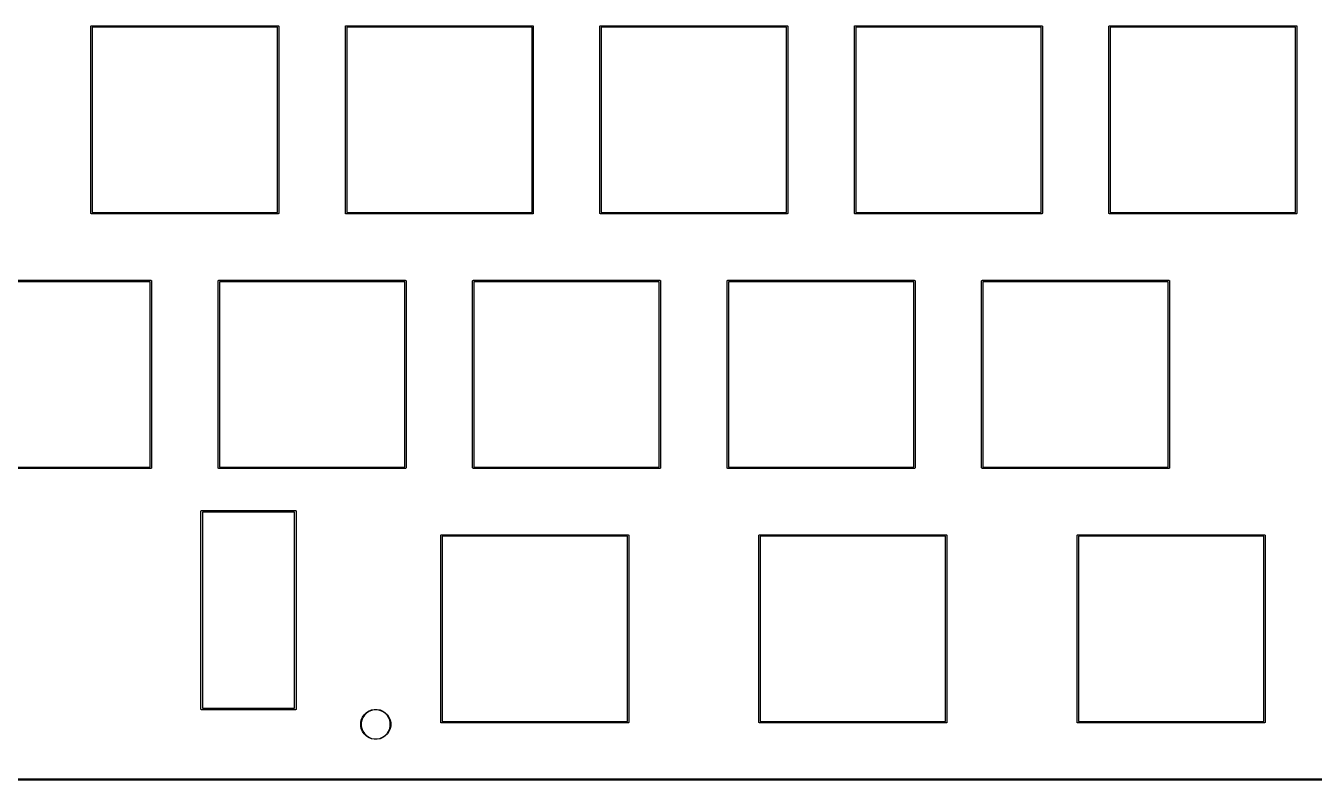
# Model space of a CAD drawing. Extents: x 14 to 355, y -116 to -17.
# Drawn here: x 183.4 to 279.8, y -116.1 to -59.6 of the extents above; entities that cross this region are included whole.
import ezdxf

# ---------------------------------------------------------------- set-up
doc = ezdxf.new("R2010")
doc.units = 0
doc.layers.add('BLACK', color=7, linetype='CONTINUOUS')

msp = doc.modelspace()

# ---------------------------------------------------------------- linework, layer by layer
at = {"layer": 'BLACK', "linetype": 'CONTINUOUS'}
for p, q in [((188.227, -59.69), (188.228, -59.6802)), ((188.227, -59.6924), (188.227, -59.69)), ((188.228, -73.6575), (188.227, -59.6924)), ((188.228, -59.6802), (188.231, -59.6708)), ((188.231, -59.6708), (188.236, -59.6621)), ((188.236, -59.6621), (188.242, -59.6545)), ((188.242, -59.6545), (188.25, -59.6482)), ((188.25, -59.6482), (188.258, -59.6436)), ((188.258, -59.6436), (188.268, -59.6407)), ((188.268, -59.6407), (188.275, -59.64)), ((188.275, -59.64), (188.278, -59.6398)), ((188.278, -59.6398), (188.28, -59.64)), ((188.28, -59.64), (202.245, -59.64)), ((188.327, -59.74), (188.327, -73.61)), ((202.198, -59.74), (188.327, -59.74)), ((202.197, -73.61), (202.198, -59.74)), ((202.245, -59.64), (202.248, -59.6398)), ((202.248, -59.6398), (202.25, -59.64)), ((202.25, -59.64), (202.257, -59.6407)), ((202.257, -59.6407), (202.267, -59.6436)), ((202.267, -59.6436), (202.275, -59.6482)), ((202.275, -59.6482), (202.283, -59.6545)), ((202.283, -59.6545), (202.289, -59.6621)), ((202.289, -59.6621), (202.294, -59.6708)), ((202.294, -59.6708), (202.297, -59.6802)), ((202.297, -59.6802), (202.298, -59.69)), ((202.298, -59.69), (202.297, -59.6924)), ((202.297, -59.6924), (202.297, -73.6576)), ((207.277, -59.69), (207.278, -59.6802)), ((207.278, -59.6924), (207.277, -59.69)), ((207.278, -59.6802), (207.281, -59.6708)), ((207.278, -73.6575), (207.278, -59.6924)), ((207.281, -59.6708), (207.286, -59.6621)), ((207.286, -59.6621), (207.292, -59.6545)), ((207.292, -59.6545), (207.3, -59.6482)), ((207.3, -59.6482), (207.308, -59.6436)), ((207.308, -59.6436), (207.318, -59.6407)), ((207.318, -59.6407), (207.325, -59.64)), ((207.325, -59.64), (207.327, -59.6398)), ((207.327, -59.6398), (207.33, -59.64)), ((207.33, -59.64), (221.295, -59.64)), ((207.377, -59.74), (207.377, -73.61)), ((221.248, -59.74), (207.377, -59.74)), ((221.248, -73.61), (221.248, -59.74)), ((221.295, -59.64), (221.297, -59.6398)), ((221.297, -59.6398), (221.3, -59.64)), ((221.3, -59.64), (221.307, -59.6407)), ((221.307, -59.6407), (221.317, -59.6436)), ((221.317, -59.6436), (221.325, -59.6482)), ((221.325, -59.6482), (221.333, -59.6545)), ((221.333, -59.6545), (221.339, -59.6621)), ((221.339, -59.6621), (221.344, -59.6708)), ((221.344, -59.6708), (221.347, -59.6802)), ((221.347, -59.6802), (221.348, -59.69)), ((221.348, -59.69), (221.347, -59.6924)), ((221.347, -59.6924), (221.347, -73.6576)), ((226.327, -59.69), (226.328, -59.6802)), ((226.327, -59.6924), (226.327, -59.69)), ((226.328, -73.6575), (226.327, -59.6924)), ((226.328, -59.6802), (226.331, -59.6708)), ((226.331, -59.6708), (226.336, -59.6621)), ((226.336, -59.6621), (226.342, -59.6545)), ((226.342, -59.6545), (226.35, -59.6482)), ((226.35, -59.6482), (226.358, -59.6436)), ((226.358, -59.6436), (226.368, -59.6407)), ((226.368, -59.6407), (226.375, -59.64)), ((226.375, -59.64), (226.377, -59.6398)), ((226.377, -59.6398), (226.38, -59.64)), ((226.38, -59.64), (240.345, -59.64)), ((226.427, -59.74), (226.427, -73.61)), ((240.298, -59.74), (226.427, -59.74)), ((240.297, -73.61), (240.298, -59.74)), ((240.345, -59.64), (240.347, -59.6398)), ((240.347, -59.6398), (240.35, -59.64)), ((240.35, -59.64), (240.357, -59.6407)), ((240.357, -59.6407), (240.367, -59.6436)), ((240.367, -59.6436), (240.375, -59.6482)), ((240.375, -59.6482), (240.383, -59.6545)), ((240.383, -59.6545), (240.389, -59.6621)), ((240.389, -59.6621), (240.394, -59.6708)), ((240.394, -59.6708), (240.397, -59.6802)), ((240.397, -59.6802), (240.398, -59.69)), ((240.398, -59.69), (240.397, -59.6924)), ((240.397, -59.6924), (240.397, -73.6576)), ((245.377, -59.69), (245.378, -59.6802)), ((245.377, -59.6924), (245.377, -59.69)), ((245.378, -73.6575), (245.377, -59.6924)), ((245.378, -59.6802), (245.381, -59.6708)), ((245.381, -59.6708), (245.386, -59.6621)), ((245.386, -59.6621), (245.392, -59.6545)), ((245.392, -59.6545), (245.4, -59.6482)), ((245.4, -59.6482), (245.408, -59.6436)), ((245.408, -59.6436), (245.418, -59.6407)), ((245.418, -59.6407), (245.425, -59.64)), ((245.425, -59.64), (245.427, -59.6398)), ((245.427, -59.6398), (245.43, -59.64)), ((245.43, -59.64), (259.395, -59.64)), ((245.477, -59.74), (245.477, -73.61)), ((259.348, -59.74), (245.477, -59.74)), ((259.347, -73.61), (259.348, -59.74)), ((259.395, -59.64), (259.397, -59.6398)), ((259.397, -59.6398), (259.4, -59.64)), ((259.4, -59.64), (259.407, -59.6407)), ((259.407, -59.6407), (259.417, -59.6436)), ((259.417, -59.6436), (259.425, -59.6482)), ((259.425, -59.6482), (259.433, -59.6545)), ((259.433, -59.6545), (259.439, -59.6621)), ((259.439, -59.6621), (259.444, -59.6708)), ((259.444, -59.6708), (259.447, -59.6802)), ((259.447, -59.6802), (259.448, -59.69)), ((259.448, -59.69), (259.447, -59.6924)), ((259.447, -59.6924), (259.447, -73.6576)), ((264.427, -59.69), (264.428, -59.6802)), ((264.428, -59.6924), (264.427, -59.69)), ((264.428, -59.6802), (264.431, -59.6708)), ((264.428, -73.6575), (264.428, -59.6924)), ((264.431, -59.6708), (264.436, -59.6621)), ((264.436, -59.6621), (264.442, -59.6545)), ((264.442, -59.6545), (264.45, -59.6482)), ((264.45, -59.6482), (264.458, -59.6436)), ((264.458, -59.6436), (264.468, -59.6407)), ((264.468, -59.6407), (264.475, -59.64)), ((264.475, -59.64), (264.477, -59.6398)), ((264.477, -59.6398), (264.48, -59.64)), ((264.48, -59.64), (278.445, -59.64)), ((264.527, -59.74), (264.527, -73.61)), ((278.398, -59.74), (264.527, -59.74)), ((278.397, -73.61), (278.398, -59.74)), ((278.445, -59.64), (278.447, -59.6398)), ((278.447, -59.6398), (278.45, -59.64)), ((278.45, -59.64), (278.457, -59.6407)), ((278.457, -59.6407), (278.467, -59.6436)), ((278.467, -59.6436), (278.475, -59.6482)), ((278.475, -59.6482), (278.483, -59.6545)), ((278.483, -59.6545), (278.489, -59.6621)), ((278.489, -59.6621), (278.494, -59.6708)), ((278.494, -59.6708), (278.497, -59.6802)), ((278.497, -59.6802), (278.498, -59.69)), ((278.498, -59.69), (278.498, -59.6924)), ((278.498, -59.6924), (278.498, -73.6576)), ((188.227, -73.66), (188.228, -73.6575)), ((188.228, -73.6698), (188.227, -73.66)), ((188.231, -73.6792), (188.228, -73.6698)), ((188.236, -73.6879), (188.231, -73.6792)), ((188.242, -73.6955), (188.236, -73.6879)), ((188.25, -73.7018), (188.242, -73.6955)), ((188.258, -73.7064), (188.25, -73.7018)), ((188.268, -73.7093), (188.258, -73.7064)), ((188.275, -73.71), (188.268, -73.7093)), ((188.278, -73.7102), (188.275, -73.71)), ((188.28, -73.71), (188.278, -73.7102)), ((202.245, -73.71), (188.28, -73.71)), ((188.327, -73.61), (202.197, -73.61)), ((202.248, -73.7102), (202.245, -73.71)), ((202.25, -73.71), (202.248, -73.7102)), ((202.257, -73.7093), (202.25, -73.71)), ((202.267, -73.7064), (202.257, -73.7093)), ((202.275, -73.7018), (202.267, -73.7064)), ((202.283, -73.6955), (202.275, -73.7018)), ((202.289, -73.6879), (202.283, -73.6955)), ((202.294, -73.6792), (202.289, -73.6879)), ((202.297, -73.6698), (202.294, -73.6792)), ((202.297, -73.6576), (202.298, -73.66)), ((202.298, -73.66), (202.297, -73.6698)), ((207.277, -73.66), (207.278, -73.6575)), ((207.278, -73.6698), (207.277, -73.66)), ((207.281, -73.6792), (207.278, -73.6698)), ((207.286, -73.6879), (207.281, -73.6792)), ((207.292, -73.6955), (207.286, -73.6879)), ((207.3, -73.7018), (207.292, -73.6955)), ((207.308, -73.7064), (207.3, -73.7018)), ((207.318, -73.7093), (207.308, -73.7064)), ((207.325, -73.71), (207.318, -73.7093)), ((207.327, -73.7102), (207.325, -73.71)), ((207.33, -73.71), (207.327, -73.7102)), ((221.295, -73.71), (207.33, -73.71)), ((207.377, -73.61), (221.248, -73.61)), ((221.297, -73.7102), (221.295, -73.71)), ((221.3, -73.71), (221.297, -73.7102)), ((221.307, -73.7093), (221.3, -73.71)), ((221.317, -73.7064), (221.307, -73.7093)), ((221.325, -73.7018), (221.317, -73.7064)), ((221.333, -73.6955), (221.325, -73.7018)), ((221.339, -73.6879), (221.333, -73.6955)), ((221.344, -73.6792), (221.339, -73.6879)), ((221.347, -73.6698), (221.344, -73.6792)), ((221.347, -73.6576), (221.348, -73.66)), ((221.348, -73.66), (221.347, -73.6698)), ((226.327, -73.66), (226.328, -73.6575)), ((226.328, -73.6698), (226.327, -73.66)), ((226.331, -73.6792), (226.328, -73.6698)), ((226.336, -73.6879), (226.331, -73.6792)), ((226.342, -73.6955), (226.336, -73.6879)), ((226.35, -73.7018), (226.342, -73.6955)), ((226.358, -73.7064), (226.35, -73.7018)), ((226.368, -73.7093), (226.358, -73.7064)), ((226.375, -73.71), (226.368, -73.7093)), ((226.377, -73.7102), (226.375, -73.71)), ((226.38, -73.71), (226.377, -73.7102)), ((240.345, -73.71), (226.38, -73.71)), ((226.427, -73.61), (240.297, -73.61)), ((240.347, -73.7102), (240.345, -73.71)), ((240.35, -73.71), (240.347, -73.7102)), ((240.357, -73.7093), (240.35, -73.71)), ((240.367, -73.7064), (240.357, -73.7093)), ((240.375, -73.7018), (240.367, -73.7064)), ((240.383, -73.6955), (240.375, -73.7018)), ((240.389, -73.6879), (240.383, -73.6955)), ((240.394, -73.6792), (240.389, -73.6879)), ((240.397, -73.6698), (240.394, -73.6792)), ((240.397, -73.6576), (240.398, -73.66)), ((240.398, -73.66), (240.397, -73.6698)), ((245.377, -73.66), (245.378, -73.6575)), ((245.378, -73.6698), (245.377, -73.66)), ((245.381, -73.6792), (245.378, -73.6698)), ((245.386, -73.6879), (245.381, -73.6792)), ((245.392, -73.6955), (245.386, -73.6879)), ((245.4, -73.7018), (245.392, -73.6955)), ((245.408, -73.7064), (245.4, -73.7018)), ((245.418, -73.7093), (245.408, -73.7064)), ((245.425, -73.71), (245.418, -73.7093)), ((245.427, -73.7102), (245.425, -73.71)), ((245.43, -73.71), (245.427, -73.7102)), ((259.395, -73.71), (245.43, -73.71)), ((245.477, -73.61), (259.347, -73.61)), ((259.397, -73.7102), (259.395, -73.71)), ((259.4, -73.71), (259.397, -73.7102)), ((259.407, -73.7093), (259.4, -73.71)), ((259.417, -73.7064), (259.407, -73.7093)), ((259.425, -73.7018), (259.417, -73.7064)), ((259.433, -73.6955), (259.425, -73.7018)), ((259.439, -73.6879), (259.433, -73.6955)), ((259.444, -73.6792), (259.439, -73.6879)), ((259.447, -73.6698), (259.444, -73.6792)), ((259.447, -73.6576), (259.448, -73.66)), ((259.448, -73.66), (259.447, -73.6698)), ((264.427, -73.66), (264.428, -73.6575)), ((264.428, -73.6698), (264.427, -73.66)), ((264.431, -73.6792), (264.428, -73.6698)), ((264.436, -73.6879), (264.431, -73.6792)), ((264.442, -73.6955), (264.436, -73.6879)), ((264.45, -73.7018), (264.442, -73.6955)), ((264.458, -73.7064), (264.45, -73.7018)), ((264.468, -73.7093), (264.458, -73.7064)), ((264.475, -73.71), (264.468, -73.7093)), ((264.477, -73.7102), (264.475, -73.71)), ((264.48, -73.71), (264.477, -73.7102)), ((278.445, -73.71), (264.48, -73.71)), ((264.527, -73.61), (278.397, -73.61)), ((278.447, -73.7102), (278.445, -73.71)), ((278.45, -73.71), (278.447, -73.7102)), ((278.457, -73.7093), (278.45, -73.71)), ((278.467, -73.7064), (278.457, -73.7093)), ((278.475, -73.7018), (278.467, -73.7064)), ((278.483, -73.6955), (278.475, -73.7018)), ((278.489, -73.6879), (278.483, -73.6955)), ((278.494, -73.6792), (278.489, -73.6879)), ((278.497, -73.6698), (278.494, -73.6792)), ((278.498, -73.66), (278.497, -73.6698)), ((278.498, -73.6576), (278.498, -73.66)), ((178.755, -78.69), (192.72, -78.69)), ((192.673, -78.79), (178.802, -78.79)), ((192.672, -92.66), (192.673, -78.79)), ((192.72, -78.69), (192.722, -78.6898)), ((192.722, -78.6898), (192.725, -78.69)), ((192.725, -78.69), (192.732, -78.6907)), ((192.732, -78.6907), (192.742, -78.6936)), ((192.742, -78.6936), (192.75, -78.6982)), ((192.75, -78.6982), (192.758, -78.7045)), ((192.758, -78.7045), (192.764, -78.7121)), ((192.764, -78.7121), (192.769, -78.7208)), ((192.769, -78.7208), (192.772, -78.7302)), ((192.772, -78.7302), (192.773, -78.74)), ((192.773, -78.74), (192.772, -78.7424)), ((192.772, -78.7424), (192.772, -92.7076)), ((197.752, -78.74), (197.753, -78.7302)), ((197.752, -78.7424), (197.752, -78.74)), ((197.753, -92.7075), (197.752, -78.7424)), ((197.753, -78.7302), (197.756, -78.7208)), ((197.756, -78.7208), (197.761, -78.7121)), ((197.761, -78.7121), (197.767, -78.7045)), ((197.767, -78.7045), (197.775, -78.6982)), ((197.775, -78.6982), (197.783, -78.6936)), ((197.783, -78.6936), (197.793, -78.6907)), ((197.793, -78.6907), (197.8, -78.69)), ((197.8, -78.69), (197.802, -78.6898)), ((197.802, -78.6898), (197.805, -78.69)), ((197.805, -78.69), (211.77, -78.69)), ((197.852, -78.79), (197.852, -92.66)), ((211.723, -78.79), (197.852, -78.79)), ((211.722, -92.66), (211.723, -78.79)), ((211.77, -78.69), (211.772, -78.6898)), ((211.772, -78.6898), (211.775, -78.69)), ((211.775, -78.69), (211.782, -78.6907)), ((211.782, -78.6907), (211.792, -78.6936)), ((211.792, -78.6936), (211.8, -78.6982)), ((211.8, -78.6982), (211.808, -78.7045)), ((211.808, -78.7045), (211.814, -78.7121)), ((211.814, -78.7121), (211.819, -78.7208)), ((211.819, -78.7208), (211.822, -78.7302)), ((211.822, -78.7302), (211.823, -78.74)), ((211.823, -78.74), (211.822, -78.7424)), ((211.822, -78.7424), (211.822, -92.7076)), ((216.802, -78.74), (216.803, -78.7302)), ((216.802, -78.7424), (216.802, -78.74)), ((216.803, -92.7075), (216.802, -78.7424)), ((216.803, -78.7302), (216.806, -78.7208)), ((216.806, -78.7208), (216.811, -78.7121)), ((216.811, -78.7121), (216.817, -78.7045)), ((216.817, -78.7045), (216.825, -78.6982)), ((216.825, -78.6982), (216.833, -78.6936)), ((216.833, -78.6936), (216.843, -78.6907)), ((216.843, -78.6907), (216.85, -78.69)), ((216.85, -78.69), (216.852, -78.6898)), ((216.852, -78.6898), (216.855, -78.69)), ((216.855, -78.69), (230.82, -78.69)), ((216.903, -78.79), (216.903, -92.66)), ((230.773, -78.79), (216.903, -78.79)), ((230.772, -92.66), (230.773, -78.79)), ((230.82, -78.69), (230.822, -78.6898)), ((230.822, -78.6898), (230.825, -78.69)), ((230.825, -78.69), (230.832, -78.6907)), ((230.832, -78.6907), (230.842, -78.6936)), ((230.842, -78.6936), (230.85, -78.6982)), ((230.85, -78.6982), (230.858, -78.7045)), ((230.858, -78.7045), (230.864, -78.7121)), ((230.864, -78.7121), (230.869, -78.7208)), ((230.869, -78.7208), (230.872, -78.7302)), ((230.872, -78.7302), (230.873, -78.74)), ((230.873, -78.74), (230.873, -78.7424)), ((230.873, -78.7424), (230.873, -92.7076)), ((235.852, -78.74), (235.853, -78.7302)), ((235.852, -78.7424), (235.852, -78.74)), ((235.853, -92.7075), (235.852, -78.7424)), ((235.853, -78.7302), (235.856, -78.7208)), ((235.856, -78.7208), (235.861, -78.7121)), ((235.861, -78.7121), (235.867, -78.7045)), ((235.867, -78.7045), (235.875, -78.6982)), ((235.875, -78.6982), (235.883, -78.6936)), ((235.883, -78.6936), (235.893, -78.6907)), ((235.893, -78.6907), (235.9, -78.69)), ((235.9, -78.69), (235.903, -78.6898)), ((235.903, -78.6898), (235.905, -78.69)), ((235.905, -78.69), (249.87, -78.69)), ((235.952, -78.79), (235.952, -92.66)), ((249.823, -78.79), (235.952, -78.79)), ((249.822, -92.66), (249.823, -78.79)), ((249.87, -78.69), (249.873, -78.6898)), ((249.873, -78.6898), (249.875, -78.69)), ((249.875, -78.69), (249.882, -78.6907)), ((249.882, -78.6907), (249.892, -78.6936)), ((249.892, -78.6936), (249.9, -78.6982)), ((249.9, -78.6982), (249.908, -78.7045)), ((249.908, -78.7045), (249.914, -78.7121)), ((249.914, -78.7121), (249.919, -78.7208)), ((249.919, -78.7208), (249.922, -78.7302)), ((249.922, -78.7302), (249.923, -78.74)), ((249.923, -78.74), (249.922, -78.7424)), ((249.922, -78.7424), (249.922, -92.7076)), ((254.902, -78.74), (254.903, -78.7302)), ((254.902, -78.7424), (254.902, -78.74)), ((254.903, -92.7075), (254.902, -78.7424)), ((254.903, -78.7302), (254.906, -78.7208)), ((254.906, -78.7208), (254.911, -78.7121)), ((254.911, -78.7121), (254.917, -78.7045)), ((254.917, -78.7045), (254.925, -78.6982)), ((254.925, -78.6982), (254.933, -78.6936)), ((254.933, -78.6936), (254.943, -78.6907)), ((254.943, -78.6907), (254.95, -78.69)), ((254.95, -78.69), (254.952, -78.6898)), ((254.952, -78.6898), (254.955, -78.69)), ((254.955, -78.69), (268.92, -78.69)), ((255.002, -78.79), (255.002, -92.66)), ((268.873, -78.79), (255.002, -78.79)), ((268.873, -92.66), (268.873, -78.79)), ((268.92, -78.69), (268.923, -78.6898)), ((268.923, -78.6898), (268.925, -78.69)), ((268.925, -78.69), (268.932, -78.6907)), ((268.932, -78.6907), (268.942, -78.6936)), ((268.942, -78.6936), (268.95, -78.6982)), ((268.95, -78.6982), (268.958, -78.7045)), ((268.958, -78.7045), (268.964, -78.7121)), ((268.964, -78.7121), (268.969, -78.7208)), ((268.969, -78.7208), (268.972, -78.7302)), ((268.972, -78.7302), (268.973, -78.74)), ((268.973, -78.74), (268.972, -78.7424)), ((268.972, -78.7424), (268.972, -92.7076)), ((192.72, -92.76), (178.755, -92.76)), ((178.802, -92.66), (192.672, -92.66)), ((192.722, -92.7602), (192.72, -92.76)), ((192.725, -92.76), (192.722, -92.7602)), ((192.732, -92.7593), (192.725, -92.76)), ((192.742, -92.7564), (192.732, -92.7593)), ((192.75, -92.7518), (192.742, -92.7564)), ((192.758, -92.7455), (192.75, -92.7518)), ((192.764, -92.7379), (192.758, -92.7455)), ((192.769, -92.7292), (192.764, -92.7379)), ((192.772, -92.7198), (192.769, -92.7292)), ((192.772, -92.7076), (192.773, -92.71)), ((192.773, -92.71), (192.772, -92.7198)), ((197.752, -92.71), (197.753, -92.7075)), ((197.753, -92.7198), (197.752, -92.71)), ((197.756, -92.7292), (197.753, -92.7198)), ((197.761, -92.7379), (197.756, -92.7292)), ((197.767, -92.7455), (197.761, -92.7379)), ((197.775, -92.7518), (197.767, -92.7455)), ((197.783, -92.7564), (197.775, -92.7518)), ((197.793, -92.7593), (197.783, -92.7564)), ((197.8, -92.76), (197.793, -92.7593)), ((197.802, -92.7602), (197.8, -92.76)), ((197.805, -92.76), (197.802, -92.7602)), ((211.77, -92.76), (197.805, -92.76)), ((197.852, -92.66), (211.722, -92.66)), ((211.772, -92.7602), (211.77, -92.76)), ((211.775, -92.76), (211.772, -92.7602)), ((211.782, -92.7593), (211.775, -92.76)), ((211.792, -92.7564), (211.782, -92.7593)), ((211.8, -92.7518), (211.792, -92.7564)), ((211.808, -92.7455), (211.8, -92.7518)), ((211.814, -92.7379), (211.808, -92.7455)), ((211.819, -92.7292), (211.814, -92.7379)), ((211.822, -92.7198), (211.819, -92.7292)), ((211.822, -92.7076), (211.823, -92.71)), ((211.823, -92.71), (211.822, -92.7198)), ((216.802, -92.71), (216.803, -92.7075)), ((216.803, -92.7198), (216.802, -92.71)), ((216.806, -92.7292), (216.803, -92.7198)), ((216.811, -92.7379), (216.806, -92.7292)), ((216.817, -92.7455), (216.811, -92.7379)), ((216.825, -92.7518), (216.817, -92.7455)), ((216.833, -92.7564), (216.825, -92.7518)), ((216.843, -92.7593), (216.833, -92.7564)), ((216.85, -92.76), (216.843, -92.7593)), ((216.852, -92.7602), (216.85, -92.76)), ((216.855, -92.76), (216.852, -92.7602)), ((230.82, -92.76), (216.855, -92.76)), ((216.903, -92.66), (230.772, -92.66)), ((230.822, -92.7602), (230.82, -92.76)), ((230.825, -92.76), (230.822, -92.7602)), ((230.832, -92.7593), (230.825, -92.76)), ((230.842, -92.7564), (230.832, -92.7593)), ((230.85, -92.7518), (230.842, -92.7564)), ((230.858, -92.7455), (230.85, -92.7518)), ((230.864, -92.7379), (230.858, -92.7455)), ((230.869, -92.7292), (230.864, -92.7379)), ((230.872, -92.7198), (230.869, -92.7292)), ((230.873, -92.71), (230.872, -92.7198)), ((230.873, -92.7076), (230.873, -92.71)), ((235.852, -92.71), (235.853, -92.7075)), ((235.853, -92.7198), (235.852, -92.71)), ((235.856, -92.7292), (235.853, -92.7198)), ((235.861, -92.7379), (235.856, -92.7292)), ((235.867, -92.7455), (235.861, -92.7379)), ((235.875, -92.7518), (235.867, -92.7455)), ((235.883, -92.7564), (235.875, -92.7518)), ((235.893, -92.7593), (235.883, -92.7564)), ((235.9, -92.76), (235.893, -92.7593)), ((235.903, -92.7602), (235.9, -92.76)), ((235.905, -92.76), (235.903, -92.7602)), ((249.87, -92.76), (235.905, -92.76)), ((235.952, -92.66), (249.822, -92.66)), ((249.873, -92.7602), (249.87, -92.76)), ((249.875, -92.76), (249.873, -92.7602)), ((249.882, -92.7593), (249.875, -92.76)), ((249.892, -92.7564), (249.882, -92.7593)), ((249.9, -92.7518), (249.892, -92.7564)), ((249.908, -92.7455), (249.9, -92.7518)), ((249.914, -92.7379), (249.908, -92.7455)), ((249.919, -92.7292), (249.914, -92.7379)), ((249.922, -92.7198), (249.919, -92.7292)), ((249.922, -92.7076), (249.923, -92.71)), ((249.923, -92.71), (249.922, -92.7198)), ((254.902, -92.71), (254.903, -92.7075)), ((254.903, -92.7198), (254.902, -92.71)), ((254.906, -92.7292), (254.903, -92.7198)), ((254.911, -92.7379), (254.906, -92.7292)), ((254.917, -92.7455), (254.911, -92.7379)), ((254.925, -92.7518), (254.917, -92.7455)), ((254.933, -92.7564), (254.925, -92.7518)), ((254.943, -92.7593), (254.933, -92.7564)), ((254.95, -92.76), (254.943, -92.7593)), ((254.952, -92.7602), (254.95, -92.76)), ((254.955, -92.76), (254.952, -92.7602)), ((268.92, -92.76), (254.955, -92.76)), ((255.002, -92.66), (268.873, -92.66)), ((268.923, -92.7602), (268.92, -92.76)), ((268.925, -92.76), (268.923, -92.7602)), ((268.932, -92.7593), (268.925, -92.76)), ((268.942, -92.7564), (268.932, -92.7593)), ((268.95, -92.7518), (268.942, -92.7564)), ((268.958, -92.7455), (268.95, -92.7518)), ((268.964, -92.7379), (268.958, -92.7455)), ((268.969, -92.7292), (268.964, -92.7379)), ((268.972, -92.7198), (268.969, -92.7292)), ((268.972, -92.7076), (268.973, -92.71)), ((268.973, -92.71), (268.972, -92.7198)), ((196.468, -95.975), (196.47, -95.9632)), ((196.469, -95.978), (196.468, -95.975)), ((196.469, -110.772), (196.469, -95.978)), ((196.47, -95.9632), (196.473, -95.9519)), ((196.473, -95.9519), (196.479, -95.9415)), ((196.479, -95.9415), (196.486, -95.9324)), ((196.486, -95.9324), (196.495, -95.9249)), ((196.495, -95.9249), (196.506, -95.9193)), ((196.506, -95.9193), (196.517, -95.9159)), ((196.517, -95.9159), (196.526, -95.915)), ((196.526, -95.915), (196.529, -95.9147)), ((196.526, -95.915), (196.526, -95.915)), ((196.529, -95.9147), (196.532, -95.915)), ((196.532, -95.915), (203.526, -95.915)), ((196.589, -96.035), (196.589, -110.715)), ((203.469, -96.035), (196.589, -96.035)), ((203.469, -110.715), (203.469, -96.035)), ((203.526, -95.915), (203.529, -95.9147)), ((203.529, -95.9147), (203.532, -95.915)), ((203.532, -95.915), (203.532, -95.915)), ((203.532, -95.915), (203.541, -95.9159)), ((203.541, -95.9159), (203.552, -95.9193)), ((203.552, -95.9193), (203.562, -95.9249)), ((203.562, -95.9249), (203.571, -95.9324)), ((203.571, -95.9324), (203.579, -95.9415)), ((203.579, -95.9415), (203.584, -95.9519)), ((203.584, -95.9519), (203.588, -95.9632)), ((203.588, -95.9632), (203.589, -95.975)), ((203.589, -95.975), (203.589, -95.9779)), ((203.589, -95.9779), (203.589, -110.772)), ((214.421, -97.79), (214.422, -97.7802)), ((214.421, -97.7924), (214.421, -97.79)), ((214.421, -111.758), (214.421, -97.7924)), ((214.422, -97.7802), (214.425, -97.7708)), ((214.425, -97.7708), (214.429, -97.7621)), ((214.429, -97.7621), (214.436, -97.7545)), ((214.436, -97.7545), (214.443, -97.7482)), ((214.443, -97.7482), (214.452, -97.7436)), ((214.452, -97.7436), (214.461, -97.7407)), ((214.461, -97.7407), (214.469, -97.74)), ((214.469, -97.74), (214.471, -97.7398)), ((214.471, -97.7398), (214.474, -97.74)), ((214.474, -97.74), (228.439, -97.74)), ((214.521, -97.84), (214.521, -111.71)), ((228.391, -97.84), (214.521, -97.84)), ((228.391, -111.71), (228.391, -97.84)), ((228.439, -97.74), (228.441, -97.7398)), ((228.441, -97.7398), (228.444, -97.74)), ((228.444, -97.74), (228.451, -97.7407)), ((228.451, -97.7407), (228.46, -97.7436)), ((228.46, -97.7436), (228.469, -97.7482)), ((228.469, -97.7482), (228.477, -97.7545)), ((228.477, -97.7545), (228.483, -97.7621)), ((228.483, -97.7621), (228.488, -97.7708)), ((228.488, -97.7708), (228.491, -97.7802)), ((228.491, -97.7802), (228.491, -97.79)), ((228.491, -97.79), (228.491, -97.7924)), ((228.491, -97.7924), (228.491, -111.758)), ((238.234, -97.7802), (238.237, -97.7708)), ((238.234, -97.79), (238.234, -97.7802)), ((238.234, -97.7924), (238.234, -97.79)), ((238.234, -111.758), (238.234, -97.7924)), ((238.237, -97.7708), (238.242, -97.7621)), ((238.242, -97.7621), (238.248, -97.7545)), ((238.248, -97.7545), (238.256, -97.7482)), ((238.256, -97.7482), (238.265, -97.7436)), ((238.265, -97.7436), (238.274, -97.7407)), ((238.274, -97.7407), (238.281, -97.74)), ((238.281, -97.74), (238.284, -97.7398)), ((238.284, -97.7398), (238.286, -97.74)), ((238.286, -97.74), (252.251, -97.74)), ((238.334, -97.84), (238.334, -111.71)), ((252.204, -97.84), (238.334, -97.84)), ((252.204, -111.71), (252.204, -97.84)), ((252.251, -97.74), (252.254, -97.7398)), ((252.254, -97.7398), (252.256, -97.74)), ((252.256, -97.74), (252.264, -97.7407)), ((252.264, -97.7407), (252.273, -97.7436)), ((252.273, -97.7436), (252.282, -97.7482)), ((252.282, -97.7482), (252.289, -97.7545)), ((252.289, -97.7545), (252.296, -97.7621)), ((252.296, -97.7621), (252.3, -97.7708)), ((252.3, -97.7708), (252.303, -97.7802)), ((252.303, -97.7802), (252.304, -97.79)), ((252.304, -97.79), (252.304, -97.7924)), ((252.304, -97.7924), (252.304, -111.758)), ((262.046, -97.79), (262.047, -97.7802)), ((262.046, -97.7924), (262.046, -97.79)), ((262.046, -111.758), (262.046, -97.7924)), ((262.047, -97.7802), (262.05, -97.7708)), ((262.05, -97.7708), (262.054, -97.7621)), ((262.054, -97.7621), (262.061, -97.7545)), ((262.061, -97.7545), (262.068, -97.7482)), ((262.068, -97.7482), (262.077, -97.7436)), ((262.077, -97.7436), (262.086, -97.7407)), ((262.086, -97.7407), (262.094, -97.74)), ((262.094, -97.74), (262.096, -97.7398)), ((262.096, -97.7398), (262.099, -97.74)), ((262.099, -97.74), (276.064, -97.74)), ((262.146, -97.84), (262.146, -111.71)), ((276.016, -97.84), (262.146, -97.84)), ((276.016, -111.71), (276.016, -97.84)), ((276.064, -97.74), (276.066, -97.7398)), ((276.066, -97.7398), (276.069, -97.74)), ((276.069, -97.74), (276.076, -97.7407)), ((276.076, -97.7407), (276.085, -97.7436)), ((276.085, -97.7436), (276.094, -97.7482)), ((276.094, -97.7482), (276.102, -97.7545)), ((276.102, -97.7545), (276.108, -97.7621)), ((276.108, -97.7621), (276.113, -97.7708)), ((276.113, -97.7708), (276.116, -97.7802)), ((276.116, -97.7802), (276.116, -97.79)), ((276.116, -97.79), (276.116, -97.7924)), ((276.116, -97.7924), (276.116, -111.758)), ((196.468, -110.775), (196.469, -110.772)), ((196.47, -110.787), (196.468, -110.775)), ((196.473, -110.798), (196.47, -110.787)), ((196.474, -110.799), (196.473, -110.798)), ((196.479, -110.808), (196.474, -110.799)), ((196.486, -110.818), (196.479, -110.808)), ((196.495, -110.825), (196.486, -110.818)), ((196.506, -110.831), (196.495, -110.825)), ((196.517, -110.834), (196.506, -110.831)), ((196.529, -110.835), (196.517, -110.834)), ((196.532, -110.835), (196.529, -110.835)), ((203.526, -110.835), (196.532, -110.835)), ((196.589, -110.715), (203.469, -110.715)), ((203.529, -110.835), (203.526, -110.835)), ((203.541, -110.834), (203.529, -110.835)), ((203.552, -110.831), (203.541, -110.834)), ((203.562, -110.825), (203.552, -110.831)), ((203.571, -110.818), (203.562, -110.825)), ((203.579, -110.808), (203.571, -110.818)), ((203.584, -110.798), (203.579, -110.808)), ((203.588, -110.787), (203.584, -110.798)), ((203.589, -110.778), (203.588, -110.787)), ((203.589, -110.772), (203.589, -110.775)), ((203.589, -110.775), (203.589, -110.778)), ((203.589, -110.778), (203.589, -110.778)), ((209.02, -110.927), (209.223, -110.842)), ((209.232, -110.871), (209.034, -110.953)), ((209.223, -110.842), (209.44, -110.799)), ((209.443, -110.829), (209.232, -110.871)), ((209.44, -110.799), (209.66, -110.799)), ((209.657, -110.829), (209.443, -110.829)), ((209.868, -110.871), (209.657, -110.829)), ((209.66, -110.799), (209.877, -110.842)), ((210.066, -110.953), (209.868, -110.871)), ((209.877, -110.842), (210.08, -110.927)), ((208.43, -111.809), (208.473, -111.592)), ((208.43, -112.029), (208.43, -111.809)), ((208.502, -111.601), (208.46, -111.812)), ((208.46, -111.812), (208.46, -112.026)), ((208.473, -111.592), (208.558, -111.389)), ((208.584, -111.403), (208.502, -111.601)), ((208.558, -111.389), (208.68, -111.205)), ((208.704, -111.224), (208.584, -111.403)), ((208.68, -111.205), (208.836, -111.049)), ((208.855, -111.073), (208.704, -111.224)), ((208.836, -111.049), (209.02, -110.927)), ((209.034, -110.953), (208.855, -111.073)), ((210.245, -111.073), (210.066, -110.953)), ((210.08, -110.927), (210.264, -111.049)), ((210.396, -111.224), (210.245, -111.073)), ((210.264, -111.049), (210.42, -111.205)), ((210.516, -111.403), (210.396, -111.224)), ((210.42, -111.205), (210.542, -111.389)), ((210.598, -111.601), (210.516, -111.403)), ((210.542, -111.389), (210.627, -111.592)), ((210.64, -111.812), (210.598, -111.601)), ((210.627, -111.592), (210.67, -111.809)), ((210.64, -112.026), (210.64, -111.812)), ((210.67, -111.809), (210.67, -112.029)), ((214.421, -111.76), (214.421, -111.758)), ((214.422, -111.77), (214.421, -111.76)), ((214.425, -111.779), (214.422, -111.77)), ((214.429, -111.788), (214.425, -111.779)), ((214.436, -111.796), (214.429, -111.788)), ((214.443, -111.802), (214.436, -111.796)), ((214.452, -111.806), (214.443, -111.802)), ((214.461, -111.809), (214.452, -111.806)), ((214.469, -111.81), (214.461, -111.809)), ((214.471, -111.81), (214.469, -111.81)), ((214.474, -111.81), (214.471, -111.81)), ((228.439, -111.81), (214.474, -111.81)), ((214.521, -111.71), (228.391, -111.71)), ((228.441, -111.81), (228.439, -111.81)), ((228.444, -111.81), (228.441, -111.81)), ((228.451, -111.809), (228.444, -111.81)), ((228.46, -111.806), (228.451, -111.809)), ((228.469, -111.802), (228.46, -111.806)), ((228.477, -111.796), (228.469, -111.802)), ((228.483, -111.788), (228.477, -111.796)), ((228.488, -111.779), (228.483, -111.788)), ((228.491, -111.77), (228.488, -111.779)), ((228.491, -111.758), (228.491, -111.76)), ((228.491, -111.76), (228.491, -111.77)), ((238.234, -111.76), (238.234, -111.758)), ((238.234, -111.77), (238.234, -111.76)), ((238.237, -111.779), (238.234, -111.77)), ((238.242, -111.788), (238.237, -111.779)), ((238.248, -111.796), (238.242, -111.788)), ((238.256, -111.802), (238.248, -111.796)), ((238.265, -111.806), (238.256, -111.802)), ((238.274, -111.809), (238.265, -111.806)), ((238.281, -111.81), (238.274, -111.809)), ((238.284, -111.81), (238.281, -111.81)), ((238.286, -111.81), (238.284, -111.81)), ((252.251, -111.81), (238.286, -111.81)), ((238.334, -111.71), (252.204, -111.71)), ((252.254, -111.81), (252.251, -111.81)), ((252.256, -111.81), (252.254, -111.81)), ((252.264, -111.809), (252.256, -111.81)), ((252.273, -111.806), (252.264, -111.809)), ((252.282, -111.802), (252.273, -111.806)), ((252.289, -111.796), (252.282, -111.802)), ((252.296, -111.788), (252.289, -111.796)), ((252.3, -111.779), (252.296, -111.788)), ((252.303, -111.77), (252.3, -111.779)), ((252.304, -111.76), (252.303, -111.77)), ((252.304, -111.758), (252.304, -111.76)), ((262.046, -111.76), (262.046, -111.758)), ((262.047, -111.77), (262.046, -111.76)), ((262.05, -111.779), (262.047, -111.77)), ((262.054, -111.788), (262.05, -111.779)), ((262.061, -111.796), (262.054, -111.788)), ((262.068, -111.802), (262.061, -111.796)), ((262.077, -111.806), (262.068, -111.802)), ((262.086, -111.809), (262.077, -111.806)), ((262.094, -111.81), (262.086, -111.809)), ((262.096, -111.81), (262.094, -111.81)), ((262.099, -111.81), (262.096, -111.81)), ((276.064, -111.81), (262.099, -111.81)), ((262.146, -111.71), (276.016, -111.71)), ((276.066, -111.81), (276.064, -111.81)), ((276.069, -111.81), (276.066, -111.81)), ((276.076, -111.809), (276.069, -111.81)), ((276.085, -111.806), (276.076, -111.809)), ((276.094, -111.802), (276.085, -111.806)), ((276.102, -111.796), (276.094, -111.802)), ((276.108, -111.788), (276.102, -111.796)), ((276.113, -111.779), (276.108, -111.788)), ((276.116, -111.77), (276.113, -111.779)), ((276.116, -111.758), (276.116, -111.76)), ((276.116, -111.76), (276.116, -111.77)), ((208.473, -112.246), (208.43, -112.029)), ((208.46, -112.026), (208.502, -112.237)), ((208.558, -112.449), (208.473, -112.246)), ((208.502, -112.237), (208.584, -112.435)), ((208.68, -112.633), (208.558, -112.449)), ((208.584, -112.435), (208.704, -112.614)), ((208.836, -112.789), (208.68, -112.633)), ((208.704, -112.614), (208.855, -112.765)), ((209.02, -112.911), (208.836, -112.789)), ((208.855, -112.765), (209.034, -112.885)), ((210.066, -112.885), (210.245, -112.765)), ((210.264, -112.789), (210.08, -112.911)), ((210.245, -112.765), (210.396, -112.614)), ((210.42, -112.633), (210.264, -112.789)), ((210.396, -112.614), (210.516, -112.435)), ((210.542, -112.449), (210.42, -112.633)), ((210.516, -112.435), (210.598, -112.237)), ((210.627, -112.246), (210.542, -112.449)), ((210.598, -112.237), (210.64, -112.026)), ((210.67, -112.029), (210.627, -112.246)), ((209.223, -112.996), (209.02, -112.911)), ((209.034, -112.885), (209.232, -112.967)), ((209.44, -113.039), (209.223, -112.996)), ((209.232, -112.967), (209.443, -113.009)), ((209.66, -113.039), (209.44, -113.039)), ((209.443, -113.009), (209.657, -113.009)), ((209.657, -113.009), (209.868, -112.967)), ((209.877, -112.996), (209.66, -113.039)), ((209.868, -112.967), (210.066, -112.885)), ((210.08, -112.911), (209.877, -112.996)), ((351.809, -116.1), (17.2726, -116.1)), ((17.2774, -116), (351.806, -116))]:
    msp.add_line(p, q, dxfattribs=at)

doc.saveas('drawing.dxf')
